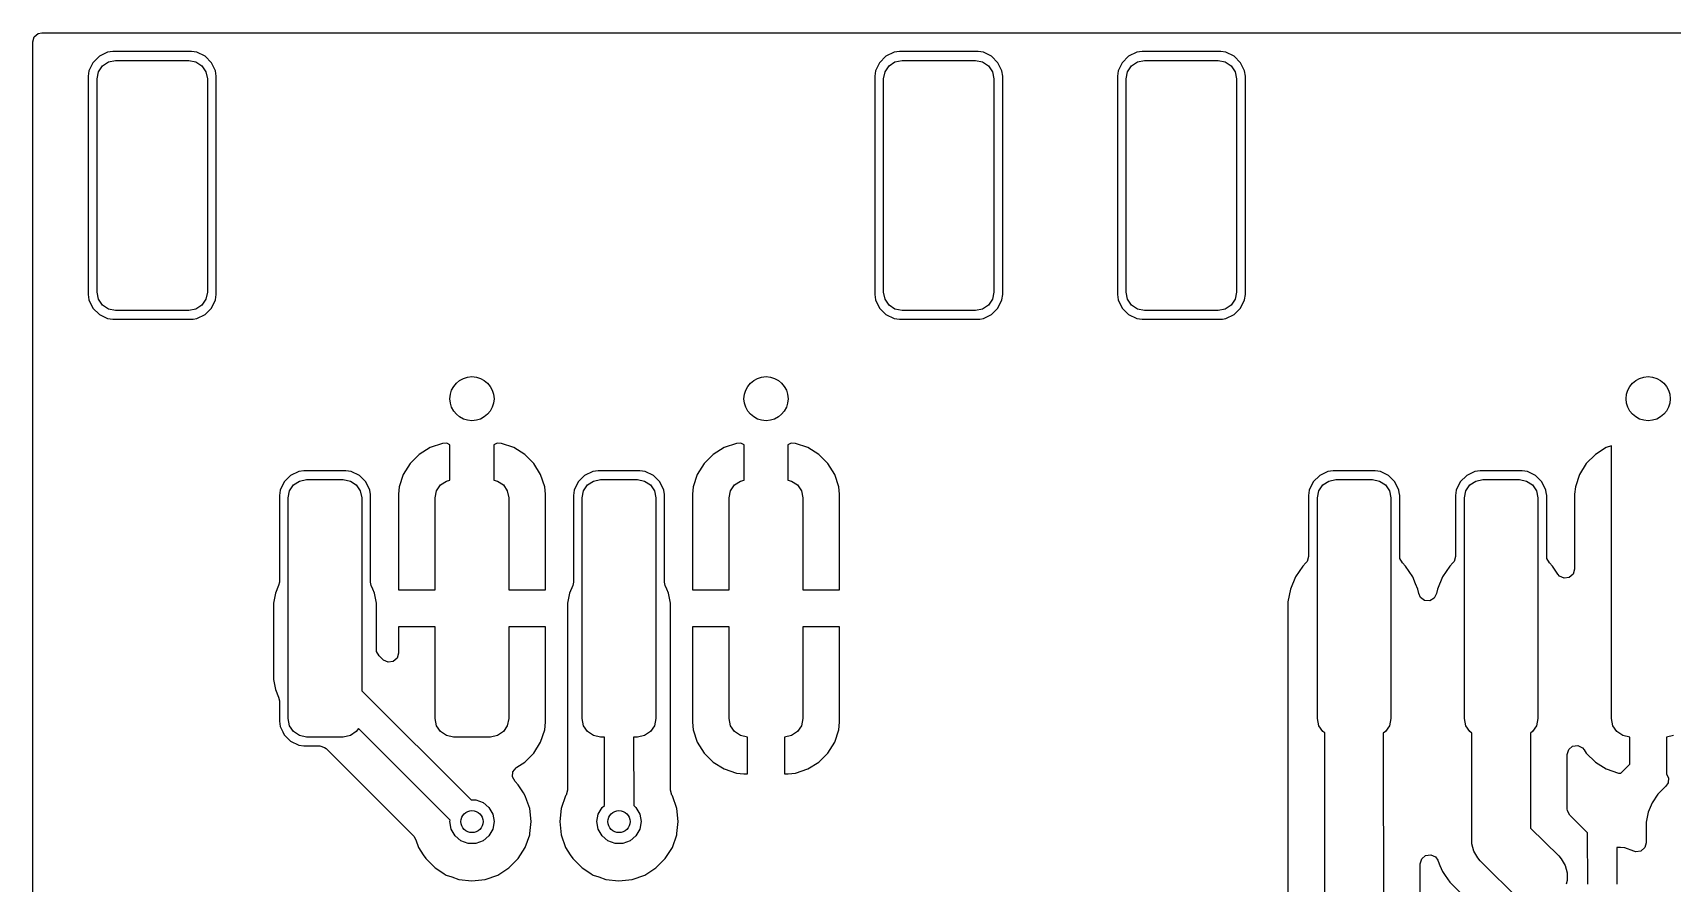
# Model space of a CAD drawing. Extents: x 123.7 to 187.7, y -113.5 to -73.6.
# Drawn here: x 123.7 to 146, y -85.13 to -73.57 of the extents above; entities that cross this region are included whole.
import ezdxf

# ---------------------------------------------------------------- set-up
doc = ezdxf.new("R2010")
doc.units = 0
doc.layers.add('BLACK', color=7, linetype='CONTINUOUS')

msp = doc.modelspace()

# ---------------------------------------------------------------- linework, layer by layer
at = {"layer": 'BLACK', "linetype": 'CONTINUOUS'}
for p, q in [((123.722685, -73.622461), (123.775489, -73.576706)), ((123.775489, -73.576706), (123.827, -73.5655)), ((123.827, -73.5655), (187.528, -73.5655)), ((123.703, -73.6895), (123.722685, -73.622461)), ((123.703, -74.154839), (123.703, -73.6895)), ((124.521801, -73.971732), (124.467492, -74.082823)), ((124.609232, -73.884301), (124.521801, -73.971732)), ((124.59653, -74.09433), (124.650724, -74.013224)), ((124.720323, -73.829992), (124.609232, -73.884301)), ((124.650724, -74.013224), (124.73183, -73.95903)), ((124.792339, -73.8195), (124.720323, -73.829992)), ((124.73183, -73.95903), (124.827502, -73.940001)), ((124.79234, -73.8195), (124.792339, -73.8195)), ((125.86266, -73.8195), (124.79234, -73.8195)), ((124.827502, -73.940001), (125.827499, -73.94)), ((125.827499, -73.94), (125.92317, -73.95903)), ((125.862661, -73.8195), (125.86266, -73.8195)), ((125.934676, -73.829992), (125.862661, -73.8195)), ((125.92317, -73.95903), (126.004276, -74.013224)), ((126.045767, -73.884301), (125.934676, -73.829992)), ((126.004276, -74.013224), (126.05847, -74.09433)), ((126.133198, -73.971732), (126.045767, -73.884301)), ((126.133198, -73.971733), (126.133198, -73.971732)), ((126.1332, -73.971735), (126.133198, -73.971733)), ((126.187507, -74.082822), (126.1332, -73.971735)), ((135.221801, -73.971732), (135.167492, -74.082823)), ((135.309232, -73.884301), (135.221801, -73.971732)), ((135.29653, -74.09433), (135.350724, -74.013224)), ((135.420323, -73.829992), (135.309232, -73.884301)), ((135.350724, -74.013224), (135.43183, -73.95903)), ((135.492339, -73.8195), (135.420323, -73.829992)), ((135.43183, -73.95903), (135.527502, -73.940001)), ((135.49234, -73.8195), (135.492339, -73.8195)), ((136.56266, -73.8195), (135.49234, -73.8195)), ((135.527502, -73.940001), (136.527499, -73.94)), ((136.527499, -73.94), (136.62317, -73.95903)), ((136.562661, -73.8195), (136.56266, -73.8195)), ((136.634676, -73.829992), (136.562661, -73.8195)), ((136.62317, -73.95903), (136.704276, -74.013224)), ((136.745767, -73.884301), (136.634676, -73.829992)), ((136.704276, -74.013224), (136.75847, -74.09433)), ((136.833198, -73.971732), (136.745767, -73.884301)), ((136.833198, -73.971733), (136.833198, -73.971732)), ((136.8332, -73.971735), (136.833198, -73.971733)), ((136.887507, -74.082822), (136.8332, -73.971735)), ((138.521801, -73.971732), (138.467492, -74.082823)), ((138.609232, -73.884301), (138.521801, -73.971732)), ((138.59653, -74.09433), (138.650724, -74.013224)), ((138.720323, -73.829992), (138.609232, -73.884301)), ((138.650724, -74.013224), (138.73183, -73.95903)), ((138.792339, -73.8195), (138.720323, -73.829992)), ((138.73183, -73.95903), (138.827502, -73.940001)), ((138.79234, -73.8195), (138.792339, -73.8195)), ((139.86266, -73.8195), (138.79234, -73.8195)), ((138.827502, -73.940001), (139.827499, -73.94)), ((139.827499, -73.94), (139.92317, -73.95903)), ((139.862661, -73.8195), (139.86266, -73.8195)), ((139.934676, -73.829992), (139.862661, -73.8195)), ((139.92317, -73.95903), (140.004276, -74.013224)), ((140.045767, -73.884301), (139.934676, -73.829992)), ((140.004276, -74.013224), (140.05847, -74.09433)), ((140.133198, -73.971732), (140.045767, -73.884301)), ((140.133198, -73.971733), (140.133198, -73.971732)), ((140.1332, -73.971735), (140.133198, -73.971733)), ((140.187507, -74.082822), (140.1332, -73.971735)), ((123.703, -82.358996), (123.703, -74.154839)), ((124.467492, -74.082823), (124.457, -74.154839)), ((124.457, -74.154839), (124.457, -77.12516)), ((124.5775, -74.190001), (124.59653, -74.09433)), ((124.577501, -77.089998), (124.5775, -74.190001)), ((126.05847, -74.09433), (126.077499, -74.190002)), ((126.077499, -74.190002), (126.0775, -77.089999)), ((126.198, -74.154839), (126.187507, -74.082822)), ((126.198, -74.15484), (126.198, -74.154839)), ((126.198, -77.12516), (126.198, -74.15484)), ((135.167492, -74.082823), (135.157, -74.154839)), ((135.157, -74.154839), (135.157, -77.12516)), ((135.2775, -74.190001), (135.29653, -74.09433)), ((135.277501, -77.089998), (135.2775, -74.190001)), ((136.75847, -74.09433), (136.777499, -74.190002)), ((136.777499, -74.190002), (136.7775, -77.089999)), ((136.898, -74.154839), (136.887507, -74.082822)), ((136.898, -74.15484), (136.898, -74.154839)), ((136.898, -77.12516), (136.898, -74.15484)), ((138.467492, -74.082823), (138.457, -74.154839)), ((138.457, -74.154839), (138.457, -77.12516)), ((138.5775, -74.190001), (138.59653, -74.09433)), ((138.577501, -77.089998), (138.5775, -74.190001)), ((140.05847, -74.09433), (140.077499, -74.190002)), ((140.077499, -74.190002), (140.0775, -77.089999)), ((140.198, -74.154839), (140.187507, -74.082822)), ((140.198, -74.15484), (140.198, -74.154839)), ((140.198, -77.12516), (140.198, -74.15484)), ((124.457, -77.12516), (124.467492, -77.197176)), ((124.59653, -77.18567), (124.577501, -77.089998)), ((126.0775, -77.089999), (126.05847, -77.18567)), ((126.187507, -77.197178), (126.198, -77.12516)), ((135.157, -77.12516), (135.167492, -77.197176)), ((135.29653, -77.18567), (135.277501, -77.089998)), ((136.7775, -77.089999), (136.75847, -77.18567)), ((136.887507, -77.197178), (136.898, -77.12516)), ((138.457, -77.12516), (138.467492, -77.197176)), ((138.59653, -77.18567), (138.577501, -77.089998)), ((140.0775, -77.089999), (140.05847, -77.18567)), ((140.187507, -77.197178), (140.198, -77.12516)), ((124.467492, -77.197176), (124.521801, -77.308267)), ((124.521801, -77.308267), (124.609232, -77.395698)), ((124.650724, -77.266776), (124.59653, -77.18567)), ((124.73183, -77.32097), (124.650724, -77.266776)), ((124.827501, -77.34), (124.73183, -77.32097)), ((125.827498, -77.339999), (124.827501, -77.34)), ((125.92317, -77.32097), (125.827498, -77.339999)), ((126.004276, -77.266776), (125.92317, -77.32097)), ((126.05847, -77.18567), (126.004276, -77.266776)), ((126.045765, -77.3957), (126.1332, -77.308265)), ((126.1332, -77.308265), (126.187507, -77.197178)), ((135.167492, -77.197176), (135.221801, -77.308267)), ((135.221801, -77.308267), (135.309232, -77.395698)), ((135.350724, -77.266776), (135.29653, -77.18567)), ((135.43183, -77.32097), (135.350724, -77.266776)), ((135.527501, -77.34), (135.43183, -77.32097)), ((136.527498, -77.339999), (135.527501, -77.34)), ((136.62317, -77.32097), (136.527498, -77.339999)), ((136.704276, -77.266776), (136.62317, -77.32097)), ((136.75847, -77.18567), (136.704276, -77.266776)), ((136.745765, -77.3957), (136.8332, -77.308265)), ((136.8332, -77.308265), (136.887507, -77.197178)), ((138.467492, -77.197176), (138.521801, -77.308267)), ((138.521801, -77.308267), (138.609232, -77.395698)), ((138.650724, -77.266776), (138.59653, -77.18567)), ((138.73183, -77.32097), (138.650724, -77.266776)), ((138.827501, -77.34), (138.73183, -77.32097)), ((139.827498, -77.339999), (138.827501, -77.34)), ((139.92317, -77.32097), (139.827498, -77.339999)), ((140.004276, -77.266776), (139.92317, -77.32097)), ((140.05847, -77.18567), (140.004276, -77.266776)), ((140.045765, -77.3957), (140.1332, -77.308265)), ((140.1332, -77.308265), (140.187507, -77.197178)), ((124.609232, -77.395698), (124.609233, -77.395698)), ((124.609233, -77.395698), (124.609235, -77.3957)), ((124.609235, -77.3957), (124.720322, -77.450007)), ((124.720322, -77.450007), (124.756331, -77.455253)), ((124.756331, -77.455253), (124.792339, -77.4605)), ((124.792339, -77.4605), (124.79234, -77.4605)), ((124.79234, -77.4605), (125.862661, -77.4605)), ((125.862661, -77.4605), (125.886666, -77.457002)), ((125.886666, -77.457002), (125.934678, -77.450007)), ((125.934678, -77.450007), (126.045765, -77.3957)), ((135.309232, -77.395698), (135.309233, -77.395698)), ((135.309233, -77.395698), (135.309235, -77.3957)), ((135.309235, -77.3957), (135.420322, -77.450007)), ((135.420322, -77.450007), (135.456331, -77.455253)), ((135.456331, -77.455253), (135.492339, -77.4605)), ((135.492339, -77.4605), (135.49234, -77.4605)), ((135.49234, -77.4605), (136.562661, -77.4605)), ((136.562661, -77.4605), (136.586666, -77.457002)), ((136.586666, -77.457002), (136.634678, -77.450007)), ((136.634678, -77.450007), (136.745765, -77.3957)), ((138.609232, -77.395698), (138.609233, -77.395698)), ((138.609233, -77.395698), (138.609235, -77.3957)), ((138.609235, -77.3957), (138.720322, -77.450007)), ((138.720322, -77.450007), (138.756331, -77.455253)), ((138.756331, -77.455253), (138.792339, -77.4605)), ((138.792339, -77.4605), (138.79234, -77.4605)), ((138.79234, -77.4605), (139.862661, -77.4605)), ((139.862661, -77.4605), (139.886666, -77.457002)), ((139.886666, -77.457002), (139.934678, -77.450007)), ((139.934678, -77.450007), (140.045765, -77.3957)), ((129.274802, -79.150494), (129.10838, -79.205641)), ((129.333904, -79.144455), (129.274802, -79.150494)), ((129.378057, -79.167629), (129.333904, -79.144455)), ((129.378486, -79.649749), (129.378057, -79.167629)), ((130.021096, -79.144455), (129.975526, -79.168372)), ((129.975526, -79.168372), (129.975953, -79.649637)), ((130.08019, -79.150493), (130.021096, -79.144455)), ((130.080197, -79.150494), (130.08019, -79.150493)), ((130.246619, -79.205641), (130.080197, -79.150494)), ((133.274802, -79.150494), (133.10838, -79.205641)), ((133.333904, -79.144455), (133.274802, -79.150494)), ((133.378057, -79.167629), (133.333904, -79.144455)), ((133.378486, -79.649749), (133.378057, -79.167629)), ((134.021096, -79.144455), (133.975526, -79.168372)), ((133.975526, -79.168372), (133.975953, -79.649637)), ((134.08019, -79.150493), (134.021096, -79.144455)), ((134.080197, -79.150494), (134.08019, -79.150493)), ((134.246619, -79.205641), (134.080197, -79.150494)), ((128.959154, -79.297684), (128.835184, -79.421654)), ((129.108375, -79.205643), (128.959154, -79.297684)), ((129.10838, -79.205641), (129.108375, -79.205643)), ((130.246624, -79.205643), (130.246619, -79.205641)), ((130.395845, -79.297684), (130.246624, -79.205643)), ((130.519815, -79.421654), (130.395845, -79.297684)), ((132.959154, -79.297684), (132.835184, -79.421654)), ((133.108375, -79.205643), (132.959154, -79.297684)), ((133.10838, -79.205641), (133.108375, -79.205643)), ((134.246624, -79.205643), (134.246619, -79.205641)), ((134.395845, -79.297684), (134.246624, -79.205643)), ((134.519815, -79.421654), (134.395845, -79.297684)), ((144.959154, -79.297684), (144.835184, -79.421654)), ((145.108375, -79.205643), (144.959154, -79.297684)), ((145.10838, -79.205641), (145.108375, -79.205643)), ((145.178442, -79.182424), (145.10838, -79.205641)), ((145.179466, -79.880113), (145.178442, -79.182424)), ((127.209231, -79.584301), (127.121801, -79.671731)), ((127.320321, -79.529993), (127.209231, -79.584301)), ((127.392345, -79.5195), (127.320321, -79.529993)), ((127.962661, -79.5195), (127.392345, -79.5195)), ((128.034677, -79.529992), (127.962661, -79.5195)), ((128.145768, -79.584301), (128.034677, -79.529992)), ((128.233198, -79.671731), (128.145768, -79.584301)), ((128.743141, -79.57088), (128.687994, -79.737302)), ((128.743143, -79.570875), (128.743141, -79.57088)), ((128.835184, -79.421654), (128.743143, -79.570875)), ((130.611856, -79.570875), (130.519815, -79.421654)), ((130.611858, -79.57088), (130.611856, -79.570875)), ((130.667005, -79.737302), (130.611858, -79.57088)), ((131.209231, -79.584301), (131.121801, -79.671731)), ((131.320321, -79.529993), (131.209231, -79.584301)), ((131.392345, -79.5195), (131.320321, -79.529993)), ((131.962661, -79.5195), (131.392345, -79.5195)), ((132.034677, -79.529992), (131.962661, -79.5195)), ((132.145768, -79.584301), (132.034677, -79.529992)), ((132.233198, -79.671731), (132.145768, -79.584301)), ((132.743141, -79.57088), (132.687994, -79.737302)), ((132.743143, -79.570875), (132.743141, -79.57088)), ((132.835184, -79.421654), (132.743143, -79.570875)), ((134.611856, -79.570875), (134.519815, -79.421654)), ((134.611858, -79.57088), (134.611856, -79.570875)), ((134.667005, -79.737302), (134.611858, -79.57088)), ((141.209231, -79.584301), (141.121801, -79.671731)), ((141.320321, -79.529993), (141.209231, -79.584301)), ((141.392345, -79.5195), (141.320321, -79.529993)), ((141.962661, -79.5195), (141.392345, -79.5195)), ((142.034677, -79.529992), (141.962661, -79.5195)), ((142.145768, -79.584301), (142.034677, -79.529992)), ((142.233198, -79.671731), (142.145768, -79.584301)), ((143.209231, -79.584301), (143.121801, -79.671731)), ((143.320321, -79.529993), (143.209231, -79.584301)), ((143.392345, -79.5195), (143.320321, -79.529993)), ((143.962661, -79.5195), (143.392345, -79.5195)), ((144.034677, -79.529992), (143.962661, -79.5195)), ((144.145768, -79.584301), (144.034677, -79.529992)), ((144.233198, -79.671731), (144.145768, -79.584301)), ((144.743141, -79.57088), (144.687994, -79.737302)), ((144.743143, -79.570875), (144.743141, -79.57088)), ((144.835184, -79.421654), (144.743143, -79.570875)), ((127.067492, -79.782822), (127.057, -79.854838)), ((127.121801, -79.671731), (127.067492, -79.782822)), ((127.1775, -79.89), (127.19653, -79.794329)), ((127.19653, -79.794329), (127.250723, -79.713223)), ((127.250723, -79.713223), (127.331829, -79.65903)), ((127.331829, -79.65903), (127.4275, -79.64)), ((127.4275, -79.64), (127.9275, -79.64)), ((127.9275, -79.64), (128.023171, -79.65903)), ((128.023171, -79.65903), (128.104277, -79.713223)), ((128.104277, -79.713223), (128.15847, -79.794329)), ((128.15847, -79.794329), (128.1775, -79.89)), ((128.233198, -79.671732), (128.233198, -79.671731)), ((128.2332, -79.671734), (128.233198, -79.671732)), ((128.287507, -79.782821), (128.2332, -79.671734)), ((128.292119, -79.81448), (128.287507, -79.782821)), ((128.295839, -79.840013), (128.292119, -79.81448)), ((128.297999, -79.85484), (128.295839, -79.840013)), ((128.687993, -79.737309), (128.6775, -79.840013)), ((128.6775, -79.840013), (128.6775, -81.14)), ((128.687994, -79.737302), (128.687993, -79.737309)), ((129.1775, -79.89), (129.19653, -79.794329)), ((129.19653, -79.794329), (129.250723, -79.713223)), ((129.250723, -79.713223), (129.331829, -79.65903)), ((129.331829, -79.65903), (129.378486, -79.649749)), ((129.975953, -79.649637), (130.023171, -79.65903)), ((130.023171, -79.65903), (130.104277, -79.713223)), ((130.104277, -79.713223), (130.15847, -79.794329)), ((130.15847, -79.794329), (130.1775, -79.89)), ((130.677498, -79.840013), (130.667005, -79.737302)), ((130.677499, -79.840028), (130.677498, -79.840013)), ((130.677499, -81.14), (130.677499, -79.840028)), ((131.067492, -79.782822), (131.057, -79.854838)), ((131.121801, -79.671731), (131.067492, -79.782822)), ((131.1775, -79.89), (131.19653, -79.794329)), ((131.19653, -79.794329), (131.250723, -79.713223)), ((131.250723, -79.713223), (131.331829, -79.65903)), ((131.331829, -79.65903), (131.4275, -79.64)), ((131.4275, -79.64), (131.9275, -79.64)), ((131.9275, -79.64), (132.023171, -79.65903)), ((132.023171, -79.65903), (132.104277, -79.713223)), ((132.104277, -79.713223), (132.15847, -79.794329)), ((132.15847, -79.794329), (132.1775, -79.89)), ((132.233198, -79.671732), (132.233198, -79.671731)), ((132.2332, -79.671734), (132.233198, -79.671732)), ((132.287507, -79.782821), (132.2332, -79.671734)), ((132.292119, -79.81448), (132.287507, -79.782821)), ((132.295839, -79.840013), (132.292119, -79.81448)), ((132.297999, -79.85484), (132.295839, -79.840013)), ((132.687993, -79.737309), (132.6775, -79.840013)), ((132.6775, -79.840013), (132.6775, -81.14)), ((132.687994, -79.737302), (132.687993, -79.737309)), ((133.1775, -79.89), (133.19653, -79.794329)), ((133.19653, -79.794329), (133.250723, -79.713223)), ((133.250723, -79.713223), (133.331829, -79.65903)), ((133.331829, -79.65903), (133.378486, -79.649749)), ((133.975953, -79.649637), (134.023171, -79.65903)), ((134.023171, -79.65903), (134.104277, -79.713223)), ((134.104277, -79.713223), (134.15847, -79.794329)), ((134.15847, -79.794329), (134.1775, -79.89)), ((134.677498, -79.840013), (134.667005, -79.737302)), ((134.677499, -79.840028), (134.677498, -79.840013)), ((134.677499, -81.14), (134.677499, -79.840028)), ((141.067492, -79.782822), (141.057, -79.854838)), ((141.121801, -79.671731), (141.067492, -79.782822)), ((141.1775, -79.89), (141.19653, -79.794329)), ((141.19653, -79.794329), (141.250723, -79.713223)), ((141.250723, -79.713223), (141.331829, -79.65903)), ((141.331829, -79.65903), (141.4275, -79.64)), ((141.4275, -79.64), (141.9275, -79.64)), ((141.9275, -79.64), (142.023171, -79.65903)), ((142.023171, -79.65903), (142.104277, -79.713223)), ((142.104277, -79.713223), (142.15847, -79.794329)), ((142.15847, -79.794329), (142.1775, -79.89)), ((142.233198, -79.671732), (142.233198, -79.671731)), ((142.2332, -79.671734), (142.233198, -79.671732)), ((142.287507, -79.782821), (142.2332, -79.671734)), ((142.292119, -79.81448), (142.287507, -79.782821)), ((142.297999, -79.85484), (142.292119, -79.81448)), ((143.067492, -79.782822), (143.057, -79.854838)), ((143.121801, -79.671731), (143.067492, -79.782822)), ((143.1775, -79.89), (143.19653, -79.794329)), ((143.19653, -79.794329), (143.250723, -79.713223)), ((143.250723, -79.713223), (143.331829, -79.65903)), ((143.331829, -79.65903), (143.4275, -79.64)), ((143.4275, -79.64), (143.9275, -79.64)), ((143.9275, -79.64), (144.023171, -79.65903)), ((144.023171, -79.65903), (144.104277, -79.713223)), ((144.104277, -79.713223), (144.15847, -79.794329)), ((144.15847, -79.794329), (144.1775, -79.89)), ((144.233198, -79.671732), (144.233198, -79.671731)), ((144.2332, -79.671734), (144.233198, -79.671732)), ((144.287507, -79.782821), (144.2332, -79.671734)), ((144.292119, -79.81448), (144.287507, -79.782821)), ((144.297999, -79.85484), (144.292119, -79.81448)), ((144.687993, -79.737309), (144.6775, -79.840013)), ((144.6775, -79.840013), (144.6775, -80.856974)), ((144.687994, -79.737302), (144.687993, -79.737309)), ((127.057, -79.854838), (127.057, -81.032859)), ((127.1775, -82.89), (127.1775, -79.89)), ((128.1775, -79.89), (128.1775, -82.511551)), ((128.297999, -81.032857), (128.297999, -79.85484)), ((129.1775, -81.14), (129.1775, -79.89)), ((130.1775, -79.89), (130.1775, -81.14)), ((131.057, -79.854838), (131.057, -81.032859)), ((131.1775, -82.89), (131.1775, -79.89)), ((132.1775, -79.89), (132.1775, -82.89)), ((132.297999, -81.032857), (132.297999, -79.85484)), ((133.1775, -81.14), (133.1775, -79.89)), ((134.1775, -79.89), (134.1775, -81.14)), ((141.057, -79.854838), (141.057, -80.685637)), ((141.1775, -82.89), (141.1775, -79.89)), ((142.1775, -79.89), (142.1775, -82.89)), ((142.297999, -80.685637), (142.297999, -79.85484)), ((143.057, -79.854838), (143.057, -80.685637)), ((143.1775, -82.89), (143.1775, -79.89)), ((144.1775, -79.89), (144.1775, -82.89)), ((144.297999, -80.685637), (144.297999, -79.85484)), ((145.1775, -79.89), (145.179466, -79.880113)), ((145.1775, -82.89), (145.1775, -79.89)), ((141.057, -80.685637), (141.037315, -80.752676)), ((142.300833, -80.711995), (142.297999, -80.685637)), ((142.334318, -80.773318), (142.300833, -80.711995)), ((143.057, -80.685637), (143.037315, -80.752676)), ((144.300833, -80.711995), (144.297999, -80.685637)), ((144.334318, -80.773318), (144.300833, -80.711995)), ((140.978033, -80.815968), (140.87949, -80.963446)), ((140.978037, -80.815962), (140.978033, -80.815968)), ((141.020683, -80.773316), (140.978037, -80.815962)), ((141.037315, -80.752676), (141.020683, -80.773316)), ((142.376961, -80.815961), (142.334318, -80.773318)), ((142.376964, -80.815965), (142.376961, -80.815961)), ((142.475509, -80.963446), (142.376964, -80.815965)), ((142.978033, -80.815968), (142.87949, -80.963446)), ((142.978037, -80.815962), (142.978033, -80.815968)), ((143.020683, -80.773316), (142.978037, -80.815962)), ((143.037315, -80.752676), (143.020683, -80.773316)), ((144.376961, -80.815961), (144.334318, -80.773318)), ((144.376964, -80.815965), (144.376961, -80.815961)), ((144.450398, -80.925865), (144.376964, -80.815965)), ((144.472297, -80.950687), (144.450398, -80.925865)), ((144.535853, -80.979712), (144.472297, -80.950687)), ((144.657815, -80.924013), (144.605011, -80.969768)), ((144.6775, -80.856974), (144.657815, -80.924013)), ((127.047561, -81.080311), (127.003921, -81.185667)), ((127.057, -81.032859), (127.047561, -81.080311)), ((128.307438, -81.080309), (128.297999, -81.032857)), ((128.326919, -81.127341), (128.307438, -81.080309)), ((128.35108, -81.185672), (128.326919, -81.127341)), ((128.6775, -81.14), (129.1775, -81.14)), ((130.1775, -81.14), (130.677499, -81.14)), ((131.047561, -81.080311), (131.003921, -81.185667)), ((131.057, -81.032859), (131.047561, -81.080311)), ((132.307438, -81.080309), (132.297999, -81.032857)), ((132.326919, -81.127341), (132.307438, -81.080309)), ((132.35108, -81.185672), (132.326919, -81.127341)), ((132.6775, -81.14), (133.1775, -81.14)), ((134.1775, -81.14), (134.677499, -81.14)), ((140.811603, -81.127341), (140.777, -81.301304)), ((140.811606, -81.127332), (140.811603, -81.127341)), ((140.879483, -80.963459), (140.811606, -81.127332)), ((140.87949, -80.963446), (140.879483, -80.963459)), ((142.475516, -80.963459), (142.475509, -80.963446)), ((142.514754, -81.058189), (142.475516, -80.963459)), ((142.543394, -81.127334), (142.514754, -81.058189)), ((142.543395, -81.12734), (142.543394, -81.127334)), ((142.555883, -81.190118), (142.543395, -81.12734)), ((142.811604, -81.12734), (142.799117, -81.190118)), ((142.811606, -81.127332), (142.811604, -81.12734)), ((142.879483, -80.963459), (142.811606, -81.127332)), ((142.87949, -80.963446), (142.879483, -80.963459)), ((144.605011, -80.969768), (144.535853, -80.979712)), ((127.003918, -81.185677), (126.977, -81.321004)), ((126.977, -81.321004), (126.977, -81.321007)), ((126.977, -81.321007), (126.977, -82.221006)), ((127.003921, -81.185667), (127.003918, -81.185677)), ((128.35108, -81.185676), (128.35108, -81.185672)), ((128.351081, -81.185677), (128.35108, -81.185676)), ((128.378, -81.321004), (128.351081, -81.185677)), ((128.378, -81.948481), (128.378, -81.321004)), ((131.003918, -81.185677), (130.977, -81.321004)), ((130.977, -81.321004), (130.977, -83.864507)), ((131.003921, -81.185667), (131.003918, -81.185677)), ((132.35108, -81.185676), (132.35108, -81.185672)), ((132.351081, -81.185677), (132.35108, -81.185676)), ((132.378, -81.321004), (132.351081, -81.185677)), ((132.378, -82.939986), (132.378, -81.321004)), ((140.777, -81.301304), (140.777, -85.246921)), ((142.579575, -81.241996), (142.555883, -81.190118)), ((142.636247, -81.282863), (142.579575, -81.241996)), ((142.706016, -81.286603), (142.636247, -81.282863)), ((142.766732, -81.252028), (142.706016, -81.286603)), ((142.799117, -81.190118), (142.766732, -81.252028)), ((129.1775, -81.64), (128.6775, -81.64)), ((128.6775, -81.64), (128.6775, -81.999981)), ((129.1775, -82.89), (129.1775, -81.64)), ((130.6775, -81.64), (130.1775, -81.64)), ((130.1775, -81.64), (130.1775, -82.89)), ((130.6775, -82.939973), (130.6775, -81.64)), ((133.1775, -81.64), (132.677501, -81.64)), ((132.677501, -81.64), (132.677501, -82.939986)), ((133.1775, -82.89), (133.1775, -81.64)), ((134.6775, -81.64), (134.1775, -81.64)), ((134.1775, -81.64), (134.1775, -82.89)), ((134.6775, -82.939973), (134.6775, -81.64)), ((128.380834, -81.974839), (128.378, -81.948481)), ((128.414319, -82.036162), (128.380834, -81.974839)), ((128.465819, -82.087662), (128.414319, -82.036162)), ((128.657815, -82.067021), (128.605011, -82.112775)), ((128.6775, -81.999981), (128.657815, -82.067021)), ((126.977, -82.221006), (126.977, -82.358994)), ((128.472297, -82.093694), (128.465819, -82.087662)), ((128.535853, -82.122719), (128.472297, -82.093694)), ((128.605011, -82.112775), (128.535853, -82.122719)), ((123.703, -86.54), (123.703, -82.358996)), ((126.977, -82.358996), (126.976999, -82.358996)), ((126.976999, -82.358996), (127.003918, -82.494322)), ((126.977, -82.358994), (126.977, -82.358996)), ((127.003918, -82.494322), (127.003921, -82.494332)), ((127.003921, -82.494332), (127.047561, -82.599688)), ((128.1775, -82.511551), (129.664487, -83.994558)), ((127.047561, -82.599688), (127.057, -82.64714)), ((127.057, -82.64714), (127.057, -82.925154)), ((127.057, -82.925154), (127.057001, -82.925159)), ((127.057001, -82.925159), (127.057001, -82.92516)), ((127.057001, -82.92516), (127.067493, -82.997179)), ((127.19653, -82.985671), (127.1775, -82.89)), ((129.19653, -82.985671), (129.1775, -82.89)), ((130.1775, -82.89), (130.15847, -82.985671)), ((130.667006, -83.04269), (130.677499, -82.939986)), ((130.677499, -82.939986), (130.6775, -82.939973)), ((131.19653, -82.985671), (131.1775, -82.89)), ((132.1775, -82.89), (132.15847, -82.985671)), ((132.378, -83.864507), (132.378, -82.939986)), ((132.677501, -82.939986), (132.687994, -83.042697)), ((133.19653, -82.985671), (133.1775, -82.89)), ((134.1775, -82.89), (134.15847, -82.985671)), ((134.667006, -83.04269), (134.677499, -82.939986)), ((134.677499, -82.939986), (134.6775, -82.939973)), ((141.19653, -82.985671), (141.1775, -82.89)), ((142.1775, -82.89), (142.15847, -82.985671)), ((143.19653, -82.985671), (143.1775, -82.89)), ((144.1775, -82.89), (144.15847, -82.985671)), ((145.19653, -82.985671), (145.1775, -82.89)), ((127.067493, -82.997179), (127.103585, -83.071006)), ((127.103585, -83.071006), (127.121801, -83.108268)), ((127.121801, -83.108268), (127.209231, -83.195698)), ((127.250723, -83.066777), (127.19653, -82.985671)), ((127.331829, -83.12097), (127.250723, -83.066777)), ((127.4275, -83.14), (127.331829, -83.12097)), ((127.9275, -83.14), (127.4275, -83.14)), ((128.023171, -83.12097), (127.9275, -83.14)), ((128.104277, -83.066777), (128.023171, -83.12097)), ((128.131815, -83.025562), (128.104277, -83.066777)), ((129.380811, -84.271216), (128.131815, -83.025562)), ((129.250723, -83.066777), (129.19653, -82.985671)), ((129.331829, -83.12097), (129.250723, -83.066777)), ((129.4275, -83.14), (129.331829, -83.12097)), ((129.9275, -83.14), (129.4275, -83.14)), ((130.023171, -83.12097), (129.9275, -83.14)), ((130.104277, -83.066777), (130.023171, -83.12097)), ((130.15847, -82.985671), (130.104277, -83.066777)), ((130.611858, -83.209119), (130.667005, -83.042697)), ((130.667005, -83.042697), (130.667006, -83.04269)), ((131.250723, -83.066777), (131.19653, -82.985671)), ((131.331829, -83.12097), (131.250723, -83.066777)), ((131.4275, -83.14), (131.331829, -83.12097)), ((131.479788, -83.14), (131.4275, -83.14)), ((131.481003, -84.069207), (131.479788, -83.14)), ((131.9275, -83.14), (131.875996, -83.14)), ((131.875996, -83.14), (131.877214, -84.071908)), ((132.023171, -83.12097), (131.9275, -83.14)), ((132.104277, -83.066777), (132.023171, -83.12097)), ((132.15847, -82.985671), (132.104277, -83.066777)), ((132.687994, -83.042697), (132.743141, -83.209119)), ((133.250723, -83.066777), (133.19653, -82.985671)), ((133.331829, -83.12097), (133.250723, -83.066777)), ((133.4275, -83.14), (133.331829, -83.12097)), ((133.4275, -83.639998), (133.4275, -83.14)), ((134.023171, -83.12097), (133.9275, -83.14)), ((133.9275, -83.14), (133.9275, -83.639999)), ((134.104277, -83.066777), (134.023171, -83.12097)), ((134.15847, -82.985671), (134.104277, -83.066777)), ((134.611858, -83.209119), (134.667005, -83.042697)), ((134.667005, -83.042697), (134.667006, -83.04269)), ((141.250723, -83.066777), (141.19653, -82.985671)), ((141.278017, -83.085014), (141.250723, -83.066777)), ((141.280922, -92.59221), (141.278017, -83.085014)), ((142.104277, -83.066777), (142.074612, -83.086598)), ((142.074612, -83.086598), (142.07745, -92.377381)), ((142.15847, -82.985671), (142.104277, -83.066777)), ((143.250723, -83.066777), (143.19653, -82.985671)), ((143.279312, -83.085879), (143.250723, -83.066777)), ((143.280922, -84.59221), (143.279312, -83.085879)), ((144.104277, -83.066777), (144.075945, -83.085707)), ((144.075945, -83.085707), (144.077326, -84.377577)), ((144.15847, -82.985671), (144.104277, -83.066777)), ((145.250723, -83.066777), (145.19653, -82.985671)), ((145.331829, -83.12097), (145.250723, -83.066777)), ((145.4275, -83.14), (145.331829, -83.12097)), ((145.4275, -83.508065), (145.4275, -83.14)), ((146.023171, -83.12097), (145.9275, -83.14)), ((145.9275, -83.14), (145.9275, -83.646658)), ((127.209231, -83.195698), (127.209232, -83.195698)), ((127.209232, -83.195698), (127.209234, -83.1957)), ((127.209234, -83.1957), (127.320321, -83.250007)), ((127.320321, -83.250007), (127.392339, -83.2605)), ((127.392339, -83.2605), (127.605979, -83.260499)), ((127.605979, -83.260499), (127.673019, -83.280183)), ((127.673019, -83.280183), (127.693661, -83.296818)), ((127.693661, -83.296818), (128.88613, -84.489287)), ((130.395843, -83.482317), (130.519815, -83.358345)), ((130.519815, -83.358345), (130.611856, -83.209124)), ((130.611856, -83.209124), (130.611858, -83.209119)), ((132.743141, -83.209119), (132.743143, -83.209124)), ((132.743143, -83.209124), (132.835184, -83.358345)), ((132.835184, -83.358345), (132.959154, -83.482315)), ((134.395845, -83.482315), (134.519815, -83.358345)), ((134.519815, -83.358345), (134.611856, -83.209124)), ((134.611856, -83.209124), (134.611858, -83.209119)), ((144.578, -83.378622), (144.597685, -83.311583)), ((144.578, -84.115638), (144.578, -83.378622)), ((144.597685, -83.311583), (144.650489, -83.265828)), ((144.650489, -83.265828), (144.719647, -83.255884)), ((144.719647, -83.255884), (144.783203, -83.284909)), ((144.783203, -83.284909), (144.807539, -83.313525)), ((144.807539, -83.313525), (144.835184, -83.358345)), ((144.835184, -83.358345), (144.959154, -83.482315)), ((130.229591, -83.682175), (130.234575, -83.612483)), ((130.234575, -83.612483), (130.276447, -83.55655)), ((130.276447, -83.55655), (130.285661, -83.550278)), ((130.285661, -83.550278), (130.395843, -83.482317)), ((132.959154, -83.482315), (133.108375, -83.574356)), ((133.108375, -83.574356), (133.10838, -83.574358)), ((133.10838, -83.574358), (133.274802, -83.629505)), ((133.274802, -83.629505), (133.274809, -83.629506)), ((133.274809, -83.629506), (133.377519, -83.639999)), ((133.977486, -83.639998), (134.080197, -83.629505)), ((134.080197, -83.629505), (134.246619, -83.574358)), ((134.246619, -83.574358), (134.246624, -83.574356)), ((134.246624, -83.574356), (134.395845, -83.482315)), ((144.959154, -83.482315), (145.108375, -83.574356)), ((145.108375, -83.574356), (145.10838, -83.574358)), ((145.10838, -83.574358), (145.274802, -83.629505)), ((145.274802, -83.629505), (145.274809, -83.629506)), ((145.274809, -83.629506), (145.304098, -83.632498)), ((145.304098, -83.632498), (145.4275, -83.508065)), ((130.263076, -83.743498), (130.229591, -83.682175)), ((130.307316, -83.787738), (130.263076, -83.743498)), ((130.324746, -83.815478), (130.307316, -83.787738)), ((130.377999, -83.90023), (130.324746, -83.815478)), ((133.377519, -83.639999), (133.427499, -83.639998)), ((133.427499, -83.639998), (133.4275, -83.639998)), ((133.9275, -83.639999), (133.977472, -83.639999)), ((133.977472, -83.639999), (133.977486, -83.639998)), ((145.919491, -83.807351), (145.808386, -83.918456)), ((145.947991, -83.763004), (145.919491, -83.807351)), ((145.9275, -83.646658), (145.952975, -83.693312)), ((145.952975, -83.693312), (145.947991, -83.763004)), ((129.664487, -83.994558), (129.729594, -83.994558)), ((129.729594, -83.994558), (129.8275, -84.030192)), ((129.8275, -84.030192), (129.907313, -84.097164)), ((130.403289, -83.940478), (130.377999, -83.90023)), ((130.425086, -84.00277), (130.403289, -83.940478)), ((130.462868, -84.110745), (130.425086, -84.00277)), ((130.951709, -83.940479), (130.892133, -84.110737)), ((130.957994, -83.930478), (130.951709, -83.940479)), ((130.977, -83.864507), (130.957994, -83.930478)), ((131.447687, -84.097164), (131.481003, -84.069207)), ((131.877214, -84.071908), (131.907313, -84.097164)), ((132.397006, -83.930478), (132.378, -83.864507)), ((132.40329, -83.940479), (132.397006, -83.930478)), ((132.462866, -84.110737), (132.40329, -83.940479)), ((145.731722, -84.033192), (145.678921, -84.160667)), ((145.808386, -83.918456), (145.731722, -84.033192)), ((129.3775, -84.29), (129.380811, -84.271216)), ((129.395592, -84.392606), (129.3775, -84.29)), ((129.907313, -84.097164), (129.959408, -84.187394)), ((129.959408, -84.187394), (129.9775, -84.29)), ((129.9775, -84.29), (129.959408, -84.392606)), ((130.462869, -84.11075), (130.462868, -84.110745)), ((130.483065, -84.289996), (130.462869, -84.11075)), ((130.46489, -84.451308), (130.483065, -84.290003)), ((130.483065, -84.290003), (130.483065, -84.289996)), ((130.89213, -84.11075), (130.871935, -84.289996)), ((130.871935, -84.289996), (130.871935, -84.290003)), ((130.871935, -84.290003), (130.89213, -84.469249)), ((130.892133, -84.110737), (130.89213, -84.11075)), ((131.3775, -84.29), (131.395592, -84.187394)), ((131.395592, -84.392606), (131.3775, -84.29)), ((131.395592, -84.187394), (131.447687, -84.097164)), ((131.907313, -84.097164), (131.959408, -84.187394)), ((131.959408, -84.187394), (131.9775, -84.29)), ((131.9775, -84.29), (131.959408, -84.392606)), ((132.462869, -84.11075), (132.462866, -84.110737)), ((132.483065, -84.289996), (132.462869, -84.11075)), ((132.46489, -84.451308), (132.483065, -84.290003)), ((132.483065, -84.290003), (132.483065, -84.289996)), ((144.580834, -84.141996), (144.578, -84.115638)), ((144.614319, -84.203319), (144.580834, -84.141996)), ((144.853203, -84.442203), (144.614319, -84.203319)), ((145.660754, -84.252001), (145.652, -84.296006)), ((145.652, -84.296006), (145.652, -84.576763)), ((145.67892, -84.160672), (145.660754, -84.252)), ((145.660754, -84.252), (145.660754, -84.252001)), ((145.678921, -84.160669), (145.67892, -84.160672)), ((145.678921, -84.160667), (145.678921, -84.160669)), ((128.88613, -84.489287), (128.91549, -84.536013)), ((129.447687, -84.482836), (129.395592, -84.392606)), ((129.5275, -84.549808), (129.447687, -84.482836)), ((129.907313, -84.482836), (129.8275, -84.549808)), ((129.959408, -84.392606), (129.907313, -84.482836)), ((130.403289, -84.639522), (130.462868, -84.469255)), ((130.462868, -84.469255), (130.46489, -84.451308)), ((130.89213, -84.469249), (130.892131, -84.469254)), ((130.892131, -84.469254), (130.951711, -84.639523)), ((131.447687, -84.482836), (131.395592, -84.392606)), ((131.5275, -84.549808), (131.447687, -84.482836)), ((131.907313, -84.482836), (131.8275, -84.549808)), ((131.959408, -84.392606), (131.907313, -84.482836)), ((132.403289, -84.639522), (132.462868, -84.469255)), ((132.462868, -84.469255), (132.46489, -84.451308)), ((144.077326, -84.377577), (144.460343, -84.757157)), ((144.854975, -85.14), (144.853203, -84.442203)), ((128.91549, -84.536013), (128.951709, -84.639519)), ((128.951709, -84.639519), (129.014434, -84.739345)), ((129.014434, -84.739345), (129.047684, -84.792262)), ((129.625406, -84.585442), (129.5275, -84.549808)), ((129.729594, -84.585442), (129.625406, -84.585442)), ((129.8275, -84.549808), (129.729594, -84.585442)), ((130.307316, -84.792262), (130.403289, -84.639522)), ((130.951711, -84.639523), (131.014434, -84.739345)), ((131.014434, -84.739345), (131.047684, -84.792262)), ((131.625406, -84.585442), (131.5275, -84.549808)), ((131.729594, -84.585442), (131.625406, -84.585442)), ((131.8275, -84.549808), (131.729594, -84.585442)), ((132.307316, -84.792262), (132.403289, -84.639522)), ((142.650489, -84.749289), (142.719647, -84.739345)), ((142.719647, -84.739345), (142.783203, -84.76837)), ((143.307948, -84.693074), (143.280922, -84.59221)), ((143.360159, -84.783505), (143.307948, -84.693074)), ((145.2525, -84.658768), (145.25003, -84.667177)), ((145.25003, -84.667177), (145.251231, -85.14)), ((145.300344, -84.64), (145.2525, -84.64)), ((145.2525, -84.64), (145.2525, -84.658768)), ((145.359872, -84.646401), (145.300344, -84.64)), ((145.359882, -84.646403), (145.359872, -84.646401)), ((145.484668, -84.692945), (145.359882, -84.646403)), ((145.510353, -84.699501), (145.484668, -84.692945)), ((145.579511, -84.689557), (145.510353, -84.699501)), ((145.632315, -84.643802), (145.579511, -84.689557)), ((145.652, -84.576763), (145.632315, -84.643802)), ((129.047684, -84.792262), (129.175238, -84.919816)), ((129.175238, -84.919816), (129.225357, -84.951308)), ((129.225357, -84.951308), (129.29931, -84.997776)), ((130.027022, -85.015789), (130.179762, -84.919816)), ((130.179762, -84.919816), (130.307316, -84.792262)), ((131.047684, -84.792262), (131.175238, -84.919816)), ((131.175238, -84.919816), (131.225357, -84.951308)), ((131.225357, -84.951308), (131.29931, -84.997776)), ((132.027022, -85.015789), (132.179762, -84.919816)), ((132.179762, -84.919816), (132.307316, -84.792262)), ((142.578, -84.862083), (142.597685, -84.795044)), ((142.578, -91.9155), (142.578, -84.862083)), ((142.597685, -84.795044), (142.650489, -84.749289)), ((142.783203, -84.76837), (142.81656, -84.814629)), ((142.81656, -84.814629), (142.836217, -84.862083)), ((142.836217, -84.862083), (142.845546, -84.884606)), ((142.845546, -84.884606), (142.845546, -84.884607)), ((142.845546, -84.884607), (142.879484, -84.966542)), ((142.879484, -84.966542), (142.879485, -84.966544)), ((142.879485, -84.966544), (142.916201, -85.021493)), ((143.394657, -84.822843), (143.360159, -84.783505)), ((143.933995, -85.357341), (143.394657, -84.822843)), ((144.460343, -84.757157), (144.494841, -84.796495)), ((144.494841, -84.796495), (144.547052, -84.886926)), ((144.547052, -84.886926), (144.574078, -84.98779)), ((129.29931, -84.997776), (129.327978, -85.015789)), ((129.327978, -85.015789), (129.404877, -85.042697)), ((129.404877, -85.042697), (129.498245, -85.075368)), ((129.498245, -85.075368), (129.49825, -85.075369)), ((129.49825, -85.075369), (129.677496, -85.095565)), ((129.677496, -85.095565), (129.6775, -85.095565)), ((129.6775, -85.095565), (129.677504, -85.095565)), ((129.677504, -85.095565), (129.856749, -85.075369)), ((129.856749, -85.075369), (129.856752, -85.075368)), ((129.856752, -85.075368), (129.856755, -85.075368)), ((129.856755, -85.075368), (130.027022, -85.015789)), ((131.29931, -84.997776), (131.327978, -85.015789)), ((131.327978, -85.015789), (131.404877, -85.042697)), ((131.404877, -85.042697), (131.498245, -85.075368)), ((131.498245, -85.075368), (131.49825, -85.075369)), ((131.49825, -85.075369), (131.677496, -85.095565)), ((131.677496, -85.095565), (131.6775, -85.095565)), ((131.6775, -85.095565), (131.677504, -85.095565)), ((131.677504, -85.095565), (131.856749, -85.075369)), ((131.856749, -85.075369), (131.856752, -85.075368)), ((131.856752, -85.075368), (131.856755, -85.075368)), ((131.856755, -85.075368), (132.027022, -85.015789)), ((142.916201, -85.021493), (142.916202, -85.021494)), ((142.916202, -85.021494), (142.978037, -85.114038)), ((142.978037, -85.114038), (142.978038, -85.114039)), ((142.978038, -85.114039), (143.603461, -85.739461)), ((144.574078, -85.09221), (144.561273, -85.14)), ((144.574078, -84.98779), (144.574078, -85.09221))]:
    msp.add_line(p, q, dxfattribs=at)
at = {"layer": 'BLACK'}
for centre, radius in [((129.6775, -78.54), 0.3), ((133.6775, -78.54), 0.3), ((145.6775, -78.54), 0.3), ((129.6775, -84.29), 0.15), ((131.6775, -84.29), 0.15)]:
    msp.add_circle(centre, radius, dxfattribs=at)

doc.saveas('drawing.dxf')
